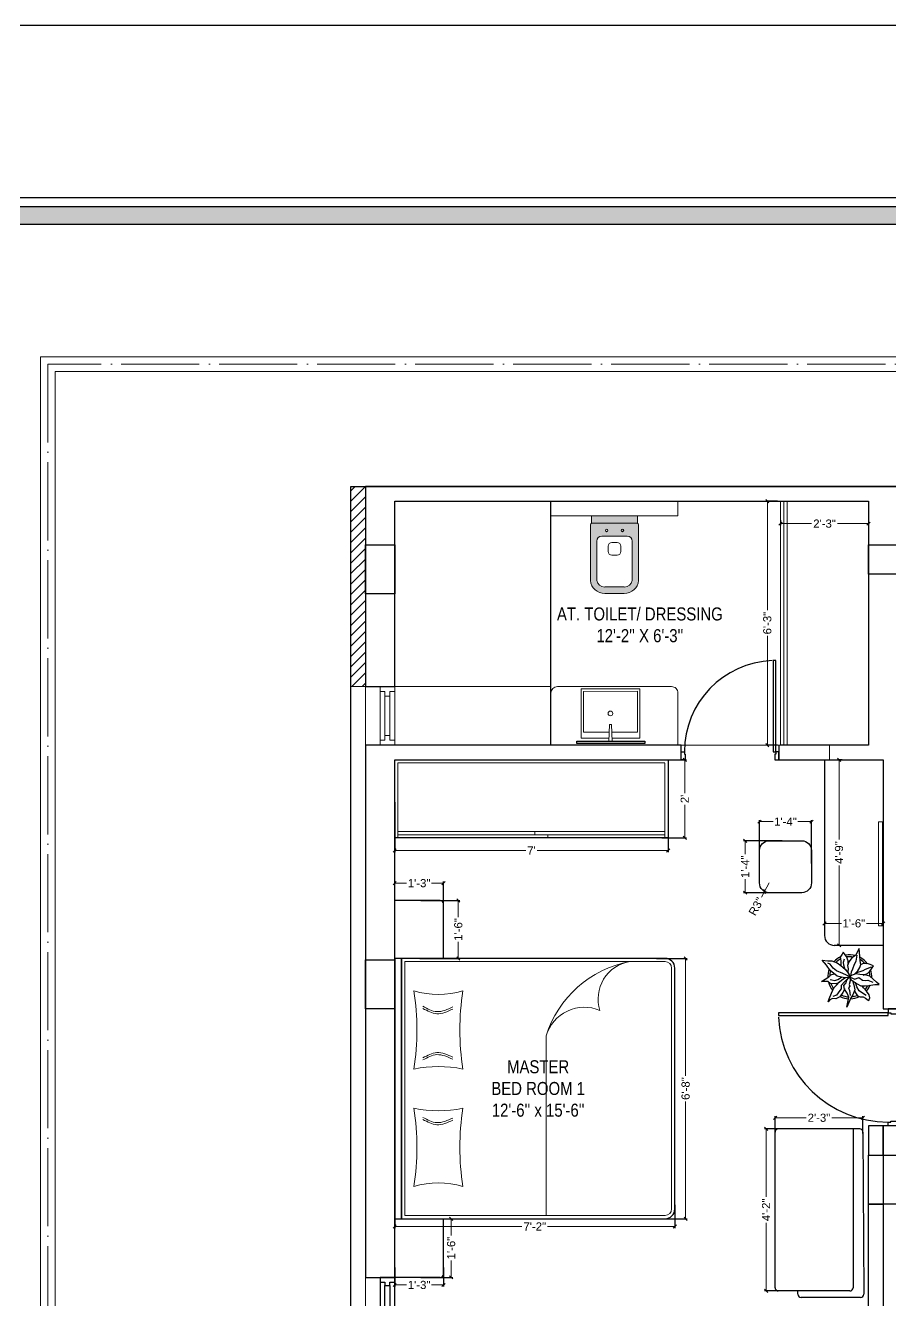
# Model space of a CAD drawing. Header units: millimetres. Extents: x 56222 to 3066687, y -650199 to -121287.
# Drawn here: x 141168.4 to 141434.1, y -176465.7 to -176074 of the extents above; entities that cross this region are included whole.
import ezdxf

# ---------------------------------------------------------------- set-up
doc = ezdxf.new("R2010")
doc.units = ezdxf.units.MM
doc.header["$MEASUREMENT"] = 0
doc.header["$PDMODE"] = 35
doc.linetypes.add('ACAD_ISO04W100', pattern=[30, 24, -3, 0, -3])
doc.layers.get('Defpoints').update_dxf_attribs({"color": 220})
doc.layers.add('AR DOOR', color=40, linetype='Continuous')
doc.layers.add('AR ELE-5', color=134, linetype='Continuous')
for name, color, linetype, lineweight in [('COLUMN', 1, 'Continuous', 30), ('dim05', 1, 'Continuous', 13), ('ELEVATION ( SPIRAL STAIR )', 250, 'Continuous', 9), ('FIRST FLOOR', 7, 'Continuous', 9), ('FIRST FLOOR ( DW_RAIL )', 7, 'Continuous', 9), ('FIRST FLOOR ( TEXT )', 7, 'Continuous', 9), ('FIRST FLOOR_( PLine )_', 251, 'Continuous', 30), ('FURNITURE', 32, 'Continuous', 9), ('GROUND FLOOR', 7, 'Continuous', 9), ('GROUND FLOOR  ( DIM )', 7, 'Continuous', 9), ('NAME PLATE', 7, 'Continuous', 25), ('wall', 7, 'Continuous', 30), ('XX~SLAB ( BEAM )~ ( DIM )', 7, 'Continuous', 9)]:
    doc.layers.add(name, color=color, linetype=linetype, lineweight=lineweight)
doc.layers.add('XX~SLAB ( PLINE )', color=251, linetype='Continuous', plot=False)
doc.styles.add('Arial', font='arial.ttf')
doc.styles.add('KATHA', font='swissc.ttf')
doc.styles.get("Standard").update_dxf_attribs({"font": 'arial.ttf', "height": 6})
doc.dimstyles.new('ISO-25', dxfattribs={"dimtxt": 2.5, "dimasz": 1, "dimexe": 0.5, "dimexo": 1, "dimtad": 0, "dimdec": 1, "dimlunit": 4, "dimtxsty": 'Standard', "dimblk": 'OBLIQUE', "dimcen": 2.5, "dimclrd": 1, "dimclre": 1, "dimclrt": 5, "dimadec": 0, "dimazin": 0, "dimtfac": 1, "dimtdec": 1, "dimtmove": 0, "dimatfit": 3, "dimfxl": 1, "dimlwd": -1, "dimarcsym": 0})

# ---------------------------------------------------------------- blocks, each defined once
blk = doc.blocks.new('LAYOUT FILE')
at = {"layer": 'NAME PLATE', "true_color": 0xd39e00}
h = blk.add_hatch(color=42, dxfattribs=at)
h.paths.add_polyline_path([(3346889.83, -513806.18), (3346889.83, -514260.7), (3347535.56, -514260.7), (3347535.56, -513806.18)])
h.paths.add_polyline_path([(3346894.36, -513810.71), (3347531.03, -513810.71), (3347531.03, -514256.17), (3346894.36, -514256.17)], flags=16)
at = {"layer": 'NAME PLATE', "color": 42, "true_color": 0xd39e00}
for points in [[(3346887.56, -513803.91), (3347537.83, -513803.91), (3347537.83, -514262.96), (3346887.56, -514262.96)], [(3346889.83, -513806.18), (3347535.56, -513806.18), (3347535.56, -514260.7), (3346889.83, -514260.7)], [(3346894.36, -513810.71), (3347531.03, -513810.71), (3347531.03, -514256.17), (3346894.36, -514256.17)]]:
    blk.add_lwpolyline(points, close=True, dxfattribs=at)
blk = doc.blocks.new('*U255')
for points in [[(0, 0), (0, 1120), (-30, 1120), (-30, 0)], [(40, 0), (0, 0), (0, -30), (-10, -30), (-10, -100), (40, -100)], [(-1160, 0), (-1120, 0), (-1120, -30), (-1110, -30), (-1110, -100), (-1160, -100)]]:
    blk.add_lwpolyline(points, close=True)
at = {"layer": 'AR ELE-5', "linetype": 'ByBlock', "ltscale": 15}
blk.add_arc((2, -1), 1122, 92.373, 179.9653, dxfattribs=at)
blk = doc.blocks.new('ARPLS010')
at = {"linetype": 'ByBlock'}
for p, q in [((0.121, 0.605), (-0.013, 0.459)), ((0.179, 0.666), (0.121, 0.605)), ((0.174, 0.573), (0.179, 0.666)), ((-0.295, 0.42), (-0.302, 0.309)), ((-0.302, 0.309), (-0.276, 0.258)), ((-0.278, 0.467), (-0.295, 0.42)), ((-0.248, 0.54), (-0.278, 0.467)), ((-0.182, 0.493), (-0.248, 0.54)), ((-0.222, 0.484), (-0.164, 0.347)), ((-0.125, 0.459), (-0.182, 0.493)), ((-0.164, 0.347), (-0.139, 0.295)), ((-0.139, 0.295), (-0.08, 0.131)), ((-0.072, 0.404), (-0.125, 0.459)), ((-0.038, 0.302), (-0.072, 0.404)), ((-0.044, 0.336), (-0.049, 0.232)), ((-0.013, 0.459), (-0.044, 0.336)), ((0.077, 0.412), (0.091, 0.447)), ((0.082, 0.358), (0.077, 0.412)), ((0.08, 0.288), (0.082, 0.358)), ((0.091, 0.447), (0.125, 0.522)), ((0.2, 0.432), (0.174, 0.573)), ((0.203, 0.352), (0.2, 0.432)), ((0.204, 0.254), (0.203, 0.352)), ((0.252, 0.313), (0.216, 0.287)), ((0.33, 0.38), (0.252, 0.313)), ((0.409, 0.44), (0.33, 0.38)), ((0.425, 0.373), (0.356, 0.269)), ((0.484, 0.459), (0.409, 0.44)), ((0.459, 0.303), (0.485, 0.354)), ((0.459, 0.236), (0.459, 0.303)), ((0.542, 0.434), (0.484, 0.459)), ((0.485, 0.354), (0.533, 0.42)), ((0.533, 0.42), (0.542, 0.434)), ((-0.469, 0.226), (-0.643, 0.216)), ((-0.643, 0.216), (-0.485, 0.134)), ((-0.359, 0.148), (-0.49, 0.172)), ((-0.485, 0.134), (-0.433, 0.051)), ((-0.362, 0.24), (-0.469, 0.226)), ((-0.433, 0.051), (-0.349, -0.011)), ((-0.278, 0.254), (-0.362, 0.24)), ((-0.287, 0.106), (-0.359, 0.148)), ((-0.18, 0.073), (-0.287, 0.106)), ((-0.21, 0.227), (-0.278, 0.254)), ((-0.132, 0.18), (-0.21, 0.227)), ((-0.111, 0.036), (-0.18, 0.073)), ((-0.063, 0.111), (-0.132, 0.18)), ((-0.013, 0.022), (-0.111, 0.036)), ((-0.084, -0.034), (0.007, 0.018)), ((0.003, 0.011), (-0.076, -0.16)), ((-0.049, 0.232), (-0.065, 0.135)), ((-0.065, 0.135), (-0.024, 0.018)), ((-0.024, 0.018), (0.009, 0.005)), ((0.006, -0.002), (0.068, 0.032)), ((0.007, 0.018), (0.02, -0.121)), ((0.009, 0.005), (0.056, 0.114)), ((0.015, 0.209), (0.08, 0.288)), ((0.056, 0.114), (0.015, 0.209)), ((0.017, -0.002), (0.091, 0.009)), ((0.068, 0.032), (0.16, 0.165)), ((0.088, 0.065), (0.187, 0.091)), ((0.091, 0.009), (0.173, -0.011)), ((0.227, 0.157), (0.132, 0.131)), ((0.16, 0.165), (0.204, 0.254)), ((0.173, -0.011), (0.212, 0.004)), ((0.187, 0.091), (0.297, 0.116)), ((0.212, 0.004), (0.252, -0.03)), ((0.318, 0.213), (0.227, 0.157)), ((0.297, 0.116), (0.408, 0.071)), ((0.309, 0.109), (0.368, 0.128)), ((0.309, -0.01), (0.43, 0.006)), ((0.356, 0.269), (0.318, 0.213)), ((0.368, 0.128), (0.432, 0.176)), ((0.408, 0.071), (0.482, 0.024)), ((0.432, 0.176), (0.459, 0.236)), ((0.482, 0.024), (0.689, -0.072)), ((-0.464, -0.073), (-0.558, -0.152)), ((-0.558, -0.152), (-0.517, -0.172)), ((-0.517, -0.172), (-0.447, -0.216)), ((-0.366, -0.036), (-0.464, -0.073)), ((-0.447, -0.216), (-0.363, -0.202)), ((-0.336, -0.142), (-0.413, -0.121)), ((-0.306, -0.033), (-0.366, -0.036)), ((-0.363, -0.202), (-0.263, -0.2)), ((-0.363, -0.408), (-0.318, -0.29)), ((-0.349, -0.011), (-0.256, -0.05)), ((-0.269, -0.135), (-0.336, -0.142)), ((-0.318, -0.29), (-0.259, -0.2)), ((-0.193, -0.113), (-0.269, -0.135)), ((-0.259, -0.2), (-0.168, -0.1)), ((-0.256, -0.05), (-0.185, -0.038)), ((-0.185, -0.038), (-0.114, -0.046)), ((-0.168, -0.1), (-0.084, -0.034)), ((-0.076, -0.16), (-0.138, -0.304)), ((-0.114, -0.046), (-0.093, -0.036)), ((0.02, -0.121), (-0.017, -0.291)), ((0.059, -0.27), (0.005, -0.185)), ((0.01, -0.014), (0.017, -0.002)), ((0.078, -0.064), (0.01, -0.014)), ((0.016, -0.023), (0.116, -0.122)), ((0.07, -0.179), (0.018, -0.1)), ((0.08, -0.342), (0.059, -0.27)), ((0.121, -0.239), (0.07, -0.179)), ((0.138, -0.083), (0.078, -0.064)), ((0.116, -0.122), (0.201, -0.195)), ((0.184, -0.299), (0.121, -0.239)), ((0.197, -0.135), (0.138, -0.083)), ((0.141, -0.261), (0.16, -0.336)), ((0.283, -0.123), (0.197, -0.135)), ((0.201, -0.195), (0.272, -0.198)), ((0.252, -0.03), (0.309, -0.01)), ((0.272, -0.198), (0.311, -0.225)), ((0.277, -0.114), (0.357, -0.156)), ((0.37, -0.064), (0.283, -0.123)), ((0.311, -0.225), (0.415, -0.304)), ((0.357, -0.156), (0.455, -0.226)), ((0.462, -0.021), (0.37, -0.064)), ((0.455, -0.226), (0.503, -0.317)), ((0.689, -0.072), (0.462, -0.021)), ((-0.382, -0.625), (-0.368, -0.496)), ((-0.269, -0.533), (-0.382, -0.625)), ((-0.368, -0.496), (-0.363, -0.408)), ((-0.287, -0.45), (-0.314, -0.498)), ((-0.199, -0.38), (-0.287, -0.45)), ((-0.141, -0.446), (-0.269, -0.533)), ((-0.138, -0.304), (-0.199, -0.38)), ((-0.017, -0.291), (-0.141, -0.446)), ((-0.042, -0.432), (-0.071, -0.352)), ((0.002, -0.48), (-0.042, -0.432)), ((0.104, -0.646), (0.002, -0.48)), ((0.064, -0.446), (0.066, -0.407)), ((0.066, -0.407), (0.08, -0.342)), ((0.106, -0.5), (0.104, -0.646)), ((0.15, -0.445), (0.106, -0.5)), ((0.16, -0.336), (0.15, -0.445)), ((0.252, -0.362), (0.184, -0.299)), ((0.376, -0.416), (0.252, -0.362)), ((0.502, -0.472), (0.376, -0.416)), ((0.415, -0.304), (0.447, -0.388)), ((0.503, -0.317), (0.494, -0.398)), ((0.494, -0.398), (0.528, -0.452)), ((0.567, -0.494), (0.502, -0.472)), ((0.528, -0.452), (0.567, -0.494))]:
    blk.add_line(p, q, dxfattribs=at)
for radius, start, end in [(0.5, 126.2799, 152.7042), (0.458, 130.7647, 148.9789), (0.5, 87.2367, 107.9154), (0.458, 91.6596, 104.0784), (0.5, 49.0791, 67.0324), (0.458, 49.8461, 63.9764), (0.5, 164.9216, 191.0302), (0.458, 169.9629, 188.6517), (0.458, 5.0517, 21.9108), (0.5, 1.3782, 25.7565), (0.5, 205.1623, 226.3204), (0.458, 207.232, 224.0819), (0.458, 334.5625, 357.1532), (0.5, 333.6991, 357.5577), (0.5, 249.553, 272.4234), (0.458, 252.8522, 267.711), (0.5, 283.5324, 308.8712), (0.458, 289.266, 306.1107)]:
    blk.add_arc((0, 0), radius, start, end, dxfattribs=at)
blk = doc.blocks.new('A$C3EC62B37')
at = {"layer": 'FURNITURE', "lineweight": 30, "ltscale": 0.25, "true_color": 0xffffff}
h = blk.add_hatch(color=7, dxfattribs=at)
h.dxf.hatch_style = 1
h.paths.add_polyline_path([(-12.22, 0), (-12.22, 2.35), (-26.26, 2.35), (-26.26, 0)])
h.paths.add_polyline_path([(-26.26, 2.35), (-12.22, 2.35, 0.414214), (-11.83, 2.74), (-11.83, 19.96, 0.388639), (-16.24, 23.87), (-22.38, 23.87, 0.379499), (-26.65, 19.96), (-26.65, 2.74, 0.414214)])
h.paths.add_polyline_path([(-15.35, 6.26), (-23.13, 6.26, -0.414214), (-24.7, 7.83), (-24.7, 19.96, -0.349567), (-22.37, 21.91), (-16.24, 21.91, -0.364948), (-13.78, 19.96), (-13.78, 7.83, -0.414214)], flags=16)
h.paths.add_polyline_path([(-18.46, 8.22), (-20.02, 8.22, -0.414214), (-21.2, 9.39), (-21.2, 10.96, -0.414214), (-20.02, 12.13), (-18.46, 12.13, -0.414214), (-17.28, 10.96), (-17.28, 9.39, -0.414214)], flags=0)
h.paths.add_polyline_path([(-22.06, 4.53, -1), (-21.27, 4.53, -1)], flags=16)
at = {"layer": 'FURNITURE', "color": 0, "linetype": 'ByBlock', "lineweight": -2}
for p, q in [((-22.24, 23.87), (-16.24, 23.87)), ((-26.65, 2.74), (-26.65, 19.96)), ((-24.7, 7.83), (-24.7, 19.96)), ((-22.24, 21.91), (-16.24, 21.91)), ((-13.78, 7.83), (-13.78, 19.96)), ((-11.83, 2.74), (-11.83, 19.96)), ((-20.02, 12.13), (-18.46, 12.13)), ((-21.2, 9.39), (-21.2, 10.96)), ((-20.02, 8.22), (-18.46, 8.22)), ((-17.28, 9.39), (-17.28, 10.96)), ((-23.13, 6.26), (-15.35, 6.26)), ((-26.26, 2.35), (-12.22, 2.35)), ((-26.26, 2.35), (-26.26, 0)), ((-26.26, 0), (-12.22, 0)), ((-26.26, 0), (-12.22, 0)), ((-12.22, 2.35), (-12.22, 0))]:
    blk.add_line(p, q, dxfattribs=at)
for centre in [(-21.66, 4.53), (-16.81, 4.53)]:
    blk.add_circle(centre, 0.391, dxfattribs=at)
for centre, radius, start, end in [((-22.31, 19.5), 4.37, 89.0873, 174.0395), ((-16.17, 19.5), 4.37, 5.9605, 90.9127), ((-22.31, 19.48), 2.44, 88.437, 168.6348), ((-16.17, 19.48), 2.44, 11.3652, 91.563), ((-20.02, 10.96), 1.17, 90, 180), ((-18.46, 10.96), 1.17, 0, 90), ((-20.02, 9.39), 1.17, 180, 270), ((-18.46, 9.39), 1.17, 270, 0), ((-23.13, 7.83), 1.57, 180, 270), ((-15.35, 7.83), 1.57, 270, 0), ((-26.26, 2.74), 0.391, 180, 270), ((-12.22, 2.74), 0.391, 270, 0)]:
    blk.add_arc(centre, radius, start, end, dxfattribs=at)
blk = doc.blocks.new('_Oblique')
at = {"layer": 'wall', "color": 0, "lineweight": -2}
blk.add_line((-0.5, -0.5), (0.5, 0.5), dxfattribs=at)
blk = doc.blocks.new('*D552')
at = {"layer": 'Defpoints', "color": 0, "lineweight": 0, "transparency": 16777216}
for p in [(141367.84, -176435.28), (141281.81, -176438.14), (141367.84, -176442.97)]:
    blk.add_point(p, dxfattribs=at)
at = {"layer": 'dim05', "color": 1, "linetype": 'Continuous', "lineweight": -2, "transparency": 16777216}
for p, q in [((141281.81, -176439.14), (141281.81, -176443.47)), ((141367.84, -176436.28), (141367.84, -176443.47))]:
    blk.add_line(p, q, dxfattribs=at)
at = {"layer": 'dim05', "color": 1, "linetype": 'Continuous', "transparency": 16777216}
for p, q in [((141281.81, -176442.97), (141320.88, -176442.97)), ((141367.84, -176442.97), (141328.76, -176442.97))]:
    blk.add_line(p, q, dxfattribs=at)
at = {"layer": 'dim05', "color": 1, "transparency": 16777216, "rotation": 180}
blk.add_blockref('_Oblique', (141281.81, -176442.97), dxfattribs=at)
at = {"layer": 'dim05', "color": 1, "transparency": 16777216}
blk.add_blockref('_Oblique', (141367.84, -176442.97), dxfattribs=at)
at = {"layer": 'dim05', "color": 5, "lineweight": 25, "transparency": 16777216, "insert": (141324.82, -176442.97), "char_height": 2.5, "attachment_point": 5, "style": 'Arial'}
blk.add_mtext('7\'-2"', dxfattribs=at)
blk = doc.blocks.new('*D553')
at = {"layer": 'Defpoints', "color": 0, "lineweight": 0, "transparency": 16777216}
for p in [(141361.18, -176360.61), (141371.15, -176360.61), (141361.18, -176440.61)]:
    blk.add_point(p, dxfattribs=at)
at = {"layer": 'dim05', "color": 1, "linetype": 'Continuous', "lineweight": -2, "transparency": 16777216}
for p, q in [((141362.18, -176360.61), (141371.65, -176360.61)), ((141362.18, -176440.61), (141371.65, -176440.61))]:
    blk.add_line(p, q, dxfattribs=at)
at = {"layer": 'dim05', "color": 1, "linetype": 'Continuous', "transparency": 16777216}
for p, q in [((141371.15, -176360.61), (141371.15, -176396.65)), ((141371.15, -176440.61), (141371.15, -176404.56))]:
    blk.add_line(p, q, dxfattribs=at)
at = {"layer": 'dim05', "color": 1, "transparency": 16777216}
for p, rotation in [((141371.15, -176360.61), 90), ((141371.15, -176440.61), 270)]:
    blk.add_blockref('_Oblique', p, dxfattribs=dict(at, rotation=rotation))
at = {"layer": 'dim05', "color": 5, "lineweight": 25, "transparency": 16777216, "insert": (141371.15, -176400.61), "char_height": 2.5, "attachment_point": 5, "rotation": 90, "style": 'Arial'}
blk.add_mtext('6\'-8"', dxfattribs=at)
blk = doc.blocks.new('*D554')
at = {"layer": 'Defpoints', "color": 0, "lineweight": 0, "transparency": 16777216}
for p in [(141288.81, -176440.61), (141299.16, -176440.61), (141288.81, -176458.61)]:
    blk.add_point(p, dxfattribs=at)
at = {"layer": 'dim05', "color": 1, "linetype": 'Continuous', "lineweight": -2, "transparency": 16777216}
for p, q in [((141289.81, -176440.61), (141299.66, -176440.61)), ((141289.81, -176458.61), (141299.66, -176458.61))]:
    blk.add_line(p, q, dxfattribs=at)
at = {"layer": 'dim05', "color": 1, "linetype": 'Continuous', "transparency": 16777216}
for p, q in [((141299.16, -176440.61), (141299.16, -176445.78)), ((141299.16, -176458.61), (141299.16, -176453.44))]:
    blk.add_line(p, q, dxfattribs=at)
at = {"layer": 'dim05', "color": 1, "transparency": 16777216}
for p, rotation in [((141299.16, -176440.61), 90), ((141299.16, -176458.61), 270)]:
    blk.add_blockref('_Oblique', p, dxfattribs=dict(at, rotation=rotation))
at = {"layer": 'dim05', "color": 5, "lineweight": 25, "transparency": 16777216, "insert": (141299.16, -176449.61), "char_height": 2.5, "attachment_point": 5, "rotation": 90, "style": 'Arial'}
blk.add_mtext('1\'-6"', dxfattribs=at)
blk = doc.blocks.new('*D555')
at = {"layer": 'Defpoints', "color": 0, "lineweight": 0, "transparency": 16777216}
for p in [(141281.81, -176454.54), (141296.81, -176454.54), (141296.81, -176460.95)]:
    blk.add_point(p, dxfattribs=at)
at = {"layer": 'dim05', "color": 1, "linetype": 'Continuous', "lineweight": -2, "transparency": 16777216}
for p, q in [((141281.81, -176455.54), (141281.81, -176461.45)), ((141296.81, -176455.54), (141296.81, -176461.45))]:
    blk.add_line(p, q, dxfattribs=at)
at = {"layer": 'dim05', "color": 1, "linetype": 'Continuous', "transparency": 16777216}
for p, q in [((141281.81, -176460.95), (141285.48, -176460.95)), ((141296.81, -176460.95), (141293.14, -176460.95))]:
    blk.add_line(p, q, dxfattribs=at)
at = {"layer": 'dim05', "color": 1, "transparency": 16777216, "rotation": 180}
blk.add_blockref('_Oblique', (141281.81, -176460.95), dxfattribs=at)
at = {"layer": 'dim05', "color": 1, "transparency": 16777216}
blk.add_blockref('_Oblique', (141296.81, -176460.95), dxfattribs=at)
at = {"layer": 'dim05', "color": 5, "lineweight": 25, "transparency": 16777216, "insert": (141289.31, -176460.95), "char_height": 2.5, "attachment_point": 5, "style": 'Arial'}
blk.add_mtext('1\'-3"', dxfattribs=at)
blk = doc.blocks.new('*D556')
at = {"layer": 'Defpoints', "color": 0, "lineweight": 0, "transparency": 16777216}
for p in [(141288.81, -176342.86), (141301.35, -176342.86), (141288.51, -176360.61)]:
    blk.add_point(p, dxfattribs=at)
at = {"layer": 'dim05', "color": 1, "linetype": 'Continuous', "lineweight": -2, "transparency": 16777216}
for p, q in [((141289.81, -176342.86), (141301.85, -176342.86)), ((141289.51, -176360.61), (141301.85, -176360.61))]:
    blk.add_line(p, q, dxfattribs=at)
at = {"layer": 'dim05', "color": 1, "linetype": 'Continuous', "transparency": 16777216}
for p, q in [((141301.35, -176342.86), (141301.35, -176347.9)), ((141301.35, -176360.61), (141301.35, -176355.56))]:
    blk.add_line(p, q, dxfattribs=at)
at = {"layer": 'dim05', "color": 1, "transparency": 16777216}
for p, rotation in [((141301.35, -176342.86), 90), ((141301.35, -176360.61), 270)]:
    blk.add_blockref('_Oblique', p, dxfattribs=dict(at, rotation=rotation))
at = {"layer": 'dim05', "color": 5, "lineweight": 25, "transparency": 16777216, "insert": (141301.35, -176351.73), "char_height": 2.5, "attachment_point": 5, "rotation": 90, "style": 'Arial'}
blk.add_mtext('1\'-6"', dxfattribs=at)
blk = doc.blocks.new('*D557')
at = {"layer": 'Defpoints', "color": 0, "lineweight": 0, "transparency": 16777216}
for p in [(141296.81, -176337.52), (141281.81, -176345.33), (141296.81, -176345.33)]:
    blk.add_point(p, dxfattribs=at)
at = {"layer": 'dim05', "color": 1, "linetype": 'Continuous', "lineweight": -2, "transparency": 16777216}
for p, q in [((141281.81, -176344.33), (141281.81, -176337.02)), ((141296.81, -176344.33), (141296.81, -176337.02))]:
    blk.add_line(p, q, dxfattribs=at)
at = {"layer": 'dim05', "color": 1, "linetype": 'Continuous', "transparency": 16777216}
for p, q in [((141281.81, -176337.52), (141285.48, -176337.52)), ((141296.81, -176337.52), (141293.14, -176337.52))]:
    blk.add_line(p, q, dxfattribs=at)
at = {"layer": 'dim05', "color": 1, "transparency": 16777216, "rotation": 180}
blk.add_blockref('_Oblique', (141281.81, -176337.52), dxfattribs=at)
at = {"layer": 'dim05', "color": 1, "transparency": 16777216}
blk.add_blockref('_Oblique', (141296.81, -176337.52), dxfattribs=at)
at = {"layer": 'dim05', "color": 5, "lineweight": 25, "transparency": 16777216, "insert": (141289.31, -176337.52), "char_height": 2.5, "attachment_point": 5, "style": 'Arial'}
blk.add_mtext('1\'-3"', dxfattribs=at)
blk = doc.blocks.new('*D558')
at = {"layer": 'Defpoints', "color": 0, "lineweight": 0, "transparency": 16777216}
for p in [(141409.11, -176412.96), (141395.85, -176462.78), (141409.11, -176462.78)]:
    blk.add_point(p, dxfattribs=at)
at = {"layer": 'dim05', "color": 1, "linetype": 'Continuous', "lineweight": -2, "transparency": 16777216}
for p, q in [((141408.11, -176412.96), (141395.35, -176412.96)), ((141408.11, -176462.78), (141395.35, -176462.78))]:
    blk.add_line(p, q, dxfattribs=at)
at = {"layer": 'dim05', "color": 1, "linetype": 'Continuous', "transparency": 16777216}
for p, q in [((141395.85, -176412.96), (141395.85, -176433.87)), ((141395.85, -176462.78), (141395.85, -176441.87))]:
    blk.add_line(p, q, dxfattribs=at)
at = {"layer": 'dim05', "color": 1, "transparency": 16777216}
for p, rotation in [((141395.85, -176412.96), 90), ((141395.85, -176462.78), 270)]:
    blk.add_blockref('_Oblique', p, dxfattribs=dict(at, rotation=rotation))
at = {"layer": 'dim05', "color": 5, "lineweight": 25, "transparency": 16777216, "insert": (141395.85, -176437.87), "char_height": 2.5, "attachment_point": 5, "rotation": 90, "style": 'Arial'}
blk.add_mtext('4\'-2"', dxfattribs=at)
blk = doc.blocks.new('*D559')
at = {"layer": 'Defpoints', "color": 0, "lineweight": 0, "transparency": 16777216}
for p in [(141425.6, -176409.59), (141398.61, -176415.51), (141425.6, -176415.37)]:
    blk.add_point(p, dxfattribs=at)
at = {"layer": 'dim05', "color": 1, "linetype": 'Continuous', "lineweight": -2, "transparency": 16777216}
for p, q in [((141398.61, -176414.51), (141398.61, -176409.09)), ((141425.6, -176414.37), (141425.6, -176409.09))]:
    blk.add_line(p, q, dxfattribs=at)
at = {"layer": 'dim05', "color": 1, "linetype": 'Continuous', "transparency": 16777216}
for p, q in [((141398.61, -176409.59), (141408.14, -176409.59)), ((141425.6, -176409.59), (141416.07, -176409.59))]:
    blk.add_line(p, q, dxfattribs=at)
at = {"layer": 'dim05', "color": 1, "transparency": 16777216, "rotation": 180}
blk.add_blockref('_Oblique', (141398.61, -176409.59), dxfattribs=at)
at = {"layer": 'dim05', "color": 1, "transparency": 16777216}
blk.add_blockref('_Oblique', (141425.6, -176409.59), dxfattribs=at)
at = {"layer": 'dim05', "color": 5, "lineweight": 25, "transparency": 16777216, "insert": (141412.1, -176409.59), "char_height": 2.5, "attachment_point": 5, "style": 'Arial'}
blk.add_mtext('2\'-3"', dxfattribs=at)
blk = doc.blocks.new('*D562')
at = {"layer": 'Defpoints', "color": 0, "lineweight": 0, "transparency": 16777216}
for p in [(141281.81, -176311.61), (141365.81, -176311.61), (141365.81, -176327.49)]:
    blk.add_point(p, dxfattribs=at)
at = {"layer": 'dim05', "color": 1, "linetype": 'Continuous', "lineweight": -2, "transparency": 16777216}
for p, q in [((141281.81, -176312.61), (141281.81, -176327.99)), ((141365.81, -176312.61), (141365.81, -176327.99))]:
    blk.add_line(p, q, dxfattribs=at)
at = {"layer": 'dim05', "color": 1, "linetype": 'Continuous', "transparency": 16777216}
for p, q in [((141281.81, -176327.49), (141322.04, -176327.49)), ((141365.81, -176327.49), (141325.57, -176327.49))]:
    blk.add_line(p, q, dxfattribs=at)
at = {"layer": 'dim05', "color": 1, "transparency": 16777216, "rotation": 180}
blk.add_blockref('_Oblique', (141281.81, -176327.49), dxfattribs=at)
at = {"layer": 'dim05', "color": 1, "transparency": 16777216}
blk.add_blockref('_Oblique', (141365.81, -176327.49), dxfattribs=at)
at = {"layer": 'dim05', "color": 5, "lineweight": 25, "transparency": 16777216, "insert": (141323.81, -176327.49), "char_height": 2.5, "attachment_point": 5, "style": 'Arial'}
blk.add_mtext("7'", dxfattribs=at)
blk = doc.blocks.new('*D563')
at = {"layer": 'Defpoints', "color": 0, "lineweight": 0, "transparency": 16777216}
for p in [(141362.89, -176299.61), (141370.87, -176299.61), (141362.89, -176323.61)]:
    blk.add_point(p, dxfattribs=at)
at = {"layer": 'dim05', "color": 1, "linetype": 'Continuous', "lineweight": -2, "transparency": 16777216}
for p, q in [((141363.89, -176299.61), (141371.37, -176299.61)), ((141363.89, -176323.61), (141371.37, -176323.61))]:
    blk.add_line(p, q, dxfattribs=at)
at = {"layer": 'dim05', "color": 1, "linetype": 'Continuous', "transparency": 16777216}
for p, q in [((141370.87, -176299.61), (141370.87, -176309.81)), ((141370.87, -176323.61), (141370.87, -176313.4))]:
    blk.add_line(p, q, dxfattribs=at)
at = {"layer": 'dim05', "color": 1, "transparency": 16777216}
for p, rotation in [((141370.87, -176299.61), 90), ((141370.87, -176323.61), 270)]:
    blk.add_blockref('_Oblique', p, dxfattribs=dict(at, rotation=rotation))
at = {"layer": 'dim05', "color": 5, "lineweight": 25, "transparency": 16777216, "insert": (141370.87, -176311.61), "char_height": 2.5, "attachment_point": 5, "rotation": 90, "style": 'Arial'}
blk.add_mtext("2'", dxfattribs=at)
blk = doc.blocks.new('*D564')
at = {"layer": 'Defpoints', "color": 0, "lineweight": 0, "transparency": 16777216}
for p in [(141420.2, -176299.61), (141418.26, -176356.61), (141420.2, -176356.61)]:
    blk.add_point(p, dxfattribs=at)
at = {"layer": 'dim05', "color": 1, "linetype": 'Continuous', "lineweight": -2, "transparency": 16777216}
for p, q in [((141419.2, -176299.61), (141417.76, -176299.61)), ((141419.2, -176356.61), (141417.76, -176356.61))]:
    blk.add_line(p, q, dxfattribs=at)
at = {"layer": 'dim05', "color": 1, "linetype": 'Continuous', "transparency": 16777216}
for p, q in [((141418.26, -176299.61), (141418.26, -176324.11)), ((141418.26, -176356.61), (141418.26, -176332.1))]:
    blk.add_line(p, q, dxfattribs=at)
at = {"layer": 'dim05', "color": 1, "transparency": 16777216}
for p, rotation in [((141418.26, -176299.61), 90), ((141418.26, -176356.61), 270)]:
    blk.add_blockref('_Oblique', p, dxfattribs=dict(at, rotation=rotation))
at = {"layer": 'dim05', "color": 5, "lineweight": 25, "transparency": 16777216, "insert": (141418.26, -176328.11), "char_height": 2.5, "attachment_point": 5, "rotation": 90, "style": 'Arial'}
blk.add_mtext('4\'-9"', dxfattribs=at)
blk = doc.blocks.new('*D565')
at = {"layer": 'Defpoints', "color": 0, "lineweight": 0, "transparency": 16777216}
for p in [(141413.81, -176349.08), (141431.81, -176349.08), (141431.81, -176349.86)]:
    blk.add_point(p, dxfattribs=at)
at = {"layer": 'dim05', "color": 1, "linetype": 'Continuous', "transparency": 16777216}
for p, q in [((141413.81, -176349.86), (141418.98, -176349.86)), ((141431.81, -176349.86), (141426.64, -176349.86))]:
    blk.add_line(p, q, dxfattribs=at)
at = {"layer": 'dim05', "color": 1, "linetype": 'Continuous', "lineweight": -2, "transparency": 16777216}
for p, q in [((141413.81, -176350.08), (141413.81, -176350.36)), ((141431.81, -176350.08), (141431.81, -176350.36))]:
    blk.add_line(p, q, dxfattribs=at)
at = {"layer": 'dim05', "color": 1, "transparency": 16777216, "rotation": 180}
blk.add_blockref('_Oblique', (141413.81, -176349.86), dxfattribs=at)
at = {"layer": 'dim05', "color": 1, "transparency": 16777216}
blk.add_blockref('_Oblique', (141431.81, -176349.86), dxfattribs=at)
at = {"layer": 'dim05', "color": 5, "lineweight": 25, "transparency": 16777216, "insert": (141422.81, -176349.86), "char_height": 2.5, "attachment_point": 5, "style": 'Arial'}
blk.add_mtext('1\'-6"', dxfattribs=at)
blk = doc.blocks.new('*D566')
at = {"layer": 'Defpoints', "color": 0, "lineweight": 0, "transparency": 16777216}
for p in [(141401.81, -176324.48), (141389.44, -176340.43), (141401.81, -176340.43)]:
    blk.add_point(p, dxfattribs=at)
at = {"layer": 'dim05', "color": 1, "linetype": 'Continuous', "lineweight": -2, "transparency": 16777216}
for p, q in [((141400.81, -176324.48), (141388.94, -176324.48)), ((141400.81, -176340.43), (141388.94, -176340.43))]:
    blk.add_line(p, q, dxfattribs=at)
at = {"layer": 'dim05', "color": 1, "linetype": 'Continuous', "transparency": 16777216}
for p, q in [((141389.44, -176324.48), (141389.44, -176328.62)), ((141389.44, -176340.43), (141389.44, -176336.28))]:
    blk.add_line(p, q, dxfattribs=at)
at = {"layer": 'dim05', "color": 1, "transparency": 16777216}
for p, rotation in [((141389.44, -176324.48), 90), ((141389.44, -176340.43), 270)]:
    blk.add_blockref('_Oblique', p, dxfattribs=dict(at, rotation=rotation))
at = {"layer": 'dim05', "color": 5, "lineweight": 25, "transparency": 16777216, "insert": (141389.44, -176332.45), "char_height": 2.5, "attachment_point": 5, "rotation": 90, "style": 'Arial'}
blk.add_mtext('1\'-4"', dxfattribs=at)
blk = doc.blocks.new('*D567')
at = {"layer": 'Defpoints', "color": 0, "lineweight": 0, "transparency": 16777216}
for p in [(141409.8, -176318.6), (141393.83, -176332.45), (141409.8, -176332.45)]:
    blk.add_point(p, dxfattribs=at)
at = {"layer": 'dim05', "color": 1, "linetype": 'Continuous', "lineweight": -2, "transparency": 16777216}
for p, q in [((141393.83, -176331.45), (141393.83, -176318.1)), ((141409.8, -176331.45), (141409.8, -176318.1))]:
    blk.add_line(p, q, dxfattribs=at)
at = {"layer": 'dim05', "color": 1, "linetype": 'Continuous', "transparency": 16777216}
for p, q in [((141393.83, -176318.6), (141397.98, -176318.6)), ((141409.8, -176318.6), (141405.64, -176318.6))]:
    blk.add_line(p, q, dxfattribs=at)
at = {"layer": 'dim05', "color": 1, "transparency": 16777216, "rotation": 180}
blk.add_blockref('_Oblique', (141393.83, -176318.6), dxfattribs=at)
at = {"layer": 'dim05', "color": 1, "transparency": 16777216}
blk.add_blockref('_Oblique', (141409.8, -176318.6), dxfattribs=at)
at = {"layer": 'dim05', "color": 5, "lineweight": 25, "transparency": 16777216, "insert": (141401.81, -176318.6), "char_height": 2.5, "attachment_point": 5, "style": 'Arial'}
blk.add_mtext('1\'-4"', dxfattribs=at)
blk = doc.blocks.new('*D568')
at = {"layer": 'Defpoints', "color": 0, "lineweight": 0, "transparency": 16777216}
for p in [(141396.83, -176337.43), (141395.38, -176340.06)]:
    blk.add_point(p, dxfattribs=at)
at = {"layer": 'dim05', "color": 1, "linetype": 'Continuous', "transparency": 16777216}
for p in [(141396.83, -176337.43), (141394.41, -176341.81)]:
    blk.add_line(p, (141395.38, -176340.06), dxfattribs=at)
at = {"layer": 'dim05', "color": 1, "transparency": 16777216, "rotation": 61.03399977384075}
blk.add_blockref('_Oblique', (141395.38, -176340.06), dxfattribs=at)
at = {"layer": 'dim05', "color": 5, "lineweight": 25, "transparency": 16777216, "insert": (141392.83, -176344.66), "char_height": 2.5, "attachment_point": 5, "rotation": 61.034, "style": 'Arial'}
blk.add_mtext('R3"', dxfattribs=at)
blk = doc.blocks.new('*D569')
at = {"layer": 'Defpoints', "color": 0, "lineweight": 0, "transparency": 16777216}
for p in [(141400.31, -176224.97), (141427.31, -176224.97), (141427.31, -176227.05)]:
    blk.add_point(p, dxfattribs=at)
at = {"layer": 'dim05', "color": 1, "linetype": 'Continuous', "lineweight": -2, "transparency": 16777216}
for p, q in [((141400.31, -176225.97), (141400.31, -176227.55)), ((141427.31, -176225.97), (141427.31, -176227.55))]:
    blk.add_line(p, q, dxfattribs=at)
at = {"layer": 'dim05', "color": 1, "linetype": 'Continuous', "transparency": 16777216}
for p, q in [((141400.31, -176227.05), (141409.84, -176227.05)), ((141427.31, -176227.05), (141417.78, -176227.05))]:
    blk.add_line(p, q, dxfattribs=at)
at = {"layer": 'dim05', "color": 1, "transparency": 16777216, "rotation": 180}
blk.add_blockref('_Oblique', (141400.31, -176227.05), dxfattribs=at)
at = {"layer": 'dim05', "color": 1, "transparency": 16777216}
blk.add_blockref('_Oblique', (141427.31, -176227.05), dxfattribs=at)
at = {"layer": 'dim05', "color": 5, "lineweight": 25, "transparency": 16777216, "insert": (141413.81, -176227.05), "char_height": 2.5, "attachment_point": 5, "style": 'Arial'}
blk.add_mtext('2\'-3"', dxfattribs=at)
blk = doc.blocks.new('*D570')
at = {"layer": 'Defpoints', "color": 0, "lineweight": 0, "transparency": 16777216}
for p in [(141400.31, -176220.11), (141396.24, -176295.11), (141400.31, -176295.11)]:
    blk.add_point(p, dxfattribs=at)
at = {"layer": 'dim05', "color": 1, "linetype": 'Continuous', "lineweight": -2, "transparency": 16777216}
for p, q in [((141399.31, -176220.11), (141395.74, -176220.11)), ((141399.31, -176295.11), (141395.74, -176295.11))]:
    blk.add_line(p, q, dxfattribs=at)
at = {"layer": 'dim05', "color": 1, "linetype": 'Continuous', "transparency": 16777216}
for p, q in [((141396.24, -176220.11), (141396.24, -176253.65)), ((141396.24, -176295.11), (141396.24, -176261.56))]:
    blk.add_line(p, q, dxfattribs=at)
at = {"layer": 'dim05', "color": 1, "transparency": 16777216}
for p, rotation in [((141396.24, -176220.11), 90), ((141396.24, -176295.11), 270)]:
    blk.add_blockref('_Oblique', p, dxfattribs=dict(at, rotation=rotation))
at = {"layer": 'dim05', "color": 5, "lineweight": 25, "transparency": 16777216, "insert": (141396.24, -176257.61), "char_height": 2.5, "attachment_point": 5, "rotation": 90, "style": 'Arial'}
blk.add_mtext('6\'-3"', dxfattribs=at)

msp = doc.modelspace()

# ---------------------------------------------------------------- hatches: boundary and pattern name
at = {"layer": 'GROUND FLOOR  ( DIM )'}
h = msp.add_hatch(dxfattribs=at)
h.set_pattern_fill('ANSI31', color=256, scale=18, style=0)
h.set_pattern_definition([(45, (3004.9445, -8981.5563), (-1.590990258, 1.590990258), [])])
h.paths.add_polyline_path([(141268.3062, -176215.6056), (141272.8062, -176215.6056), (141272.8062, -176277.1056), (141268.3062, -176277.1056)])

# ---------------------------------------------------------------- linework, layer by layer
at = {"layer": 'COLUMN'}
for points in [[(141272.8062, -176233.6056), (141281.8062, -176233.6056), (141281.8062, -176248.6056), (141272.8062, -176248.6056)], [(141427.3062, -176233.6056), (141436.3062, -176233.6056), (141436.3062, -176242.6056), (141427.3062, -176242.6056)], [(141272.8062, -176361.1056), (141281.8062, -176361.1056), (141281.8062, -176376.1056), (141272.8062, -176376.1056)], [(141427.3062, -176421.1056), (141436.3062, -176421.1056), (141436.3062, -176436.1056), (141427.3062, -176436.1056)]]:
    msp.add_lwpolyline(points, close=True, dxfattribs=at)
at = {"layer": 'ELEVATION ( SPIRAL STAIR )', "color": 5}
msp.add_lwpolyline([(141430.4057, -176318.6464), (141431.5562, -176318.6464), (141431.5562, -176350.6056), (141430.4057, -176350.6056)], close=True, dxfattribs=at)
at = {"layer": 'FIRST FLOOR'}
for p, q in [((141272.8062, -176215.6056), (141272.8062, -176526.1056)), ((141272.8062, -176215.6056), (141673.3062, -176215.6056)), ((141281.8062, -176295.1056), (141281.8062, -176220.1056)), ((141281.8062, -176220.1056), (141427.3062, -176220.1056)), ((141427.3062, -176295.1056), (141427.3062, -176220.1056)), ((141272.8062, -176277.1056), (141281.8062, -176277.1056)), ((141272.8062, -176295.1056), (141427.3062, -176295.1056)), ((141369.8062, -176299.6056), (141369.8062, -176295.1056)), ((141415.3062, -176299.6056), (141415.3062, -176295.1056)), ((141281.8062, -176485.6056), (141281.8062, -176299.6056)), ((141281.8062, -176299.6056), (141369.8062, -176299.6056)), ((141399.8062, -176299.6056), (141431.8062, -176299.6056)), ((141431.8062, -176299.6056), (141431.8062, -176376.1056)), ((141431.8062, -176376.1056), (141532.3062, -176376.1056)), ((141431.8062, -176485.6056), (141431.8062, -176436.1056)), ((141436.3062, -176436.1056), (141431.8062, -176436.1056)), ((141272.8062, -176458.6056), (141281.8062, -176458.6056))]:
    msp.add_line(p, q, dxfattribs=at)
at = {"layer": 'FIRST FLOOR', "ltscale": 0.7}
msp.add_lwpolyline([(141431.8062, -176526.1056), (141431.8062, -176562.1056), (141268.3062, -176562.1056), (141268.3062, -176215.6056), (141272.8062, -176215.6056)], dxfattribs=at)
at = {"layer": 'FIRST FLOOR ( DW_RAIL )'}
msp.add_lwpolyline([(141277.3062, -176277.1056), (141277.3062, -176278.6056), (141278.8062, -176278.6056), (141278.8062, -176280.1056), (141280.3062, -176280.1056), (141280.3062, -176292.1056), (141278.8062, -176292.1056), (141278.8062, -176293.6056), (141277.3062, -176293.6056), (141277.3062, -176295.1056), (141281.8062, -176295.1056), (141281.8062, -176293.6056), (141280.3062, -176293.6056), (141280.3062, -176292.1056), (141278.8062, -176292.1056), (141278.8062, -176280.1056), (141280.3062, -176280.1056), (141280.3062, -176278.6056), (141281.8062, -176278.6056), (141281.8062, -176277.1056), (141277.3062, -176277.1056), (141277.3062, -176295.1056), (141281.8062, -176295.1056), (141281.8062, -176277.1056)], close=True, dxfattribs=at)
at = {"layer": 'FIRST FLOOR_( PLine )_'}
for p, q in [((141436.3062, -176215.6056), (141272.8062, -176215.6056)), ((141272.8062, -176215.6056), (141272.8062, -176277.1056)), ((141281.8062, -176220.1056), (141427.3062, -176220.1056)), ((141281.8062, -176277.1056), (141281.8062, -176220.1056)), ((141427.3062, -176220.1056), (141427.3062, -176295.1056)), ((141272.8062, -176277.1056), (141281.8062, -176277.1056)), ((141399.8062, -176295.1056), (141399.8062, -176299.6056)), ((141427.3062, -176295.1056), (141400.3062, -176295.1056)), ((141399.8062, -176299.6056), (141431.8062, -176299.6056)), ((141431.8062, -176299.6056), (141431.8062, -176376.1056)), ((141431.8062, -176376.1056), (141532.3062, -176376.1056))]:
    msp.add_line(p, q, dxfattribs=at)
for points in [[(141281.8062, -176299.6056), (141369.8062, -176299.6056), (141369.8062, -176295.1056), (141272.8062, -176295.1056), (141272.8062, -176299.6056)], [(141272.8062, -176299.6056), (141272.8062, -176458.6056), (141281.8062, -176458.6056), (141281.8062, -176299.6056)]]:
    msp.add_lwpolyline(points, dxfattribs=at)
msp.add_lwpolyline([(141436.3062, -176412.1056), (141431.8062, -176412.1056), (141431.8062, -176485.6056), (141410.8062, -176485.6056), (141410.8062, -176490.1056), (141431.8062, -176490.1056), (141431.8062, -176550.1056), (141436.3062, -176550.1056)], close=True, dxfattribs=at)
at = {"layer": 'FURNITURE', "color": 5, "lineweight": 30, "ltscale": 10000}
msp.add_line((141329.8062, -176295.1056), (141329.8062, -176220.1056), dxfattribs=at)
at = {"layer": 'FURNITURE'}
for p, q in [((141400.3062, -176295.1056), (141400.3062, -176220.1056)), ((141401.3062, -176295.1056), (141401.3062, -176220.1056)), ((141402.3062, -176295.1056), (141402.3062, -176220.1056)), ((141282.8062, -176300.5099), (141364.8062, -176300.5099)), ((141282.8062, -176323.5099), (141282.8062, -176300.5099)), ((141364.8062, -176300.6056), (141364.8062, -176323.6056)), ((141364.8062, -176321.6056), (141282.8062, -176321.6056)), ((141324.8062, -176321.6056), (141324.8062, -176322.6056)), ((141364.8062, -176322.6056), (141282.8062, -176322.6056)), ((141328.8062, -176322.6056), (141328.8062, -176323.6056)), ((141328.3318, -176439.6056), (141328.3318, -176384.4126))]:
    msp.add_line(p, q, dxfattribs=at)
at = {"layer": 'FURNITURE', "lineweight": 30}
for p, q in [((141413.8062, -176299.6056), (141413.8062, -176353.6056)), ((141295.8062, -176342.8564), (141281.8062, -176342.8564)), ((141296.8062, -176360.6056), (141296.8062, -176343.8564)), ((141431.8062, -176356.6056), (141416.8062, -176356.6056)), ((141398.6078, -176461.7812), (141398.6078, -176413.9568)), ((141418.6078, -176412.9568), (141399.6078, -176412.9568)), ((141424.5935, -176412.9568), (141401.4705, -176412.9568)), ((141422.6078, -176412.9568), (141422.6078, -176461.7812)), ((141425.5935, -176413.9568), (141425.8578, -176463.7812)), ((141296.8062, -176457.6056), (141296.8062, -176440.6056)), ((141295.8062, -176458.6056), (141281.8062, -176458.6056)), ((141421.6078, -176462.7812), (141399.6078, -176462.7812)), ((141405.6078, -176463.7812), (141405.6078, -176462.7812)), ((141424.8578, -176464.7812), (141406.6078, -176464.7812))]:
    msp.add_line(p, q, dxfattribs=at)
at = {"layer": 'FURNITURE'}
for points in [[(141368.8062, -176224.6056), (141368.8062, -176220.1056), (141329.8062, -176220.1056), (141329.8062, -176224.6056)], [(141329.8062, -176277.1056), (141329.8062, -176295.1056), (141281.8062, -176295.1056), (141281.8062, -176277.1056)], [(141347.7705, -176288.7226), (141348.3421, -176288.7223), (141348.6, -176294.019), (141347.5197, -176294.0198)]]:
    msp.add_lwpolyline(points, close=True, dxfattribs=at)
for points in [[(141368.8062, -176295.1056), (141329.8062, -176295.1056), (141329.8062, -176279.0998, -0.41421322), (141331.8062, -176277.0998), (141366.8062, -176277.0998, -0.4142139), (141368.8062, -176279.0998)], [(141366.8359, -176437.6056), (141366.8359, -176363.6056, 0.41421356), (141364.8359, -176361.6056), (141284.9051, -176361.6056), (141284.9051, -176439.6056), (141364.8359, -176439.6056, 0.41421356)], [(141344.8531, -176376.6165, 0.45107466), (141328.3318, -176384.4126, -0.2776575), (141353.9745, -176361.6056, 0.4593765), (141344.8531, -176376.6165)]]:
    msp.add_lwpolyline(points, format="xyb", close=True, dxfattribs=at)
for points in [[(141348.5474, -176292.9388), (141357.0585, -176292.9244), (141357.0497, -176277.8304), (141339.0497, -176277.8511), (141339.0585, -176292.945), (141347.5709, -176292.9395)], [(141348.4598, -176291.1385), (141356.3371, -176291.1244), (141356.33, -176278.5511), (141339.7703, -176278.5707), (141339.7774, -176291.1441), (141347.6561, -176291.139)]]:
    msp.add_lwpolyline(points, dxfattribs=at)
at = {"layer": 'FURNITURE', "color": 5, "lineweight": 30, "ltscale": 10000}
msp.add_lwpolyline([(141337.766, -176293.8993), (141358.6335, -176293.8993), (141358.6335, -176294.6378), (141337.766, -176294.6378)], close=True, dxfattribs=at)
at = {"layer": 'FURNITURE', "lineweight": 30}
for points in [[(141281.8062, -176299.6056), (141365.8062, -176299.6056), (141365.8062, -176323.6056), (141281.8062, -176323.6056)], [(141283.9051, -176440.6056), (141283.9051, -176360.6056), (141281.8062, -176360.6056), (141281.8062, -176440.6056)], [(141431.8062, -176412.1056), (141427.3062, -176412.1056), (141427.3062, -176421.1056), (141431.8062, -176421.1056)], [(141427.3062, -176436.1056), (141431.8062, -176436.1056), (141431.8062, -176485.6056), (141427.3062, -176485.6056)]]:
    msp.add_lwpolyline(points, close=True, dxfattribs=at)
for points in [[(141396.8306, -176324.4766), (141406.7988, -176324.4766, -0.41421356), (141409.7988, -176327.4766), (141409.7988, -176337.4327, -0.41421356), (141406.7988, -176340.4327), (141396.8306, -176340.4327, -0.41421356), (141393.8306, -176337.4327), (141393.8306, -176327.4766, -0.41421356)], [(141367.8359, -176437.6056), (141367.8359, -176363.6056, 0.41421356), (141364.8359, -176360.6056), (141283.9051, -176360.6056), (141283.9051, -176440.6056), (141364.8359, -176440.6056, 0.41421356)]]:
    msp.add_lwpolyline(points, format="xyb", close=True, dxfattribs=at)
at = {"layer": 'FURNITURE', "elevation": -0.0053}
for points in [[(141302.726, -176394.5966, 0.10058607), (141287.726, -176394.5966, 0.07572579), (141287.726, -176370.5966, 0.14896716), (141302.726, -176370.5966, 0.0741156)], [(141302.726, -176406.6776, -0.10058607), (141287.726, -176406.6776, -0.07572579), (141287.726, -176430.6776, -0.14896716), (141302.726, -176430.6776, -0.0741156)]]:
    msp.add_lwpolyline(points, format="xyb", close=True, dxfattribs=at)
at = {"layer": 'FURNITURE'}
msp.add_circle((141348.0541, -176285.3774), 0.7202, dxfattribs=at)
at = {"layer": 'FURNITURE', "lineweight": 30}
for centre, radius, start, end in [((141295.8062, -176343.8564), 1, 0, 90), ((141416.8062, -176353.6056), 3, 180, 270), ((141399.6078, -176413.9568), 1, 90, 180), ((141424.5935, -176413.9568), 1, 0, 90), ((141295.8062, -176457.6056), 1, 270, 0), ((141399.6078, -176461.7812), 1, 180, 270), ((141421.6078, -176461.7812), 1, 270, 0), ((141406.6078, -176463.7812), 1, 180, 270), ((141424.8578, -176463.7812), 1, 270, 0)]:
    msp.add_arc(centre, radius, start, end, dxfattribs=at)
at = {"layer": 'FURNITURE'}
for points in [[(141290.4643, -176375.3383, -0.0053), (141291.8814, -176376.1103, -0.0053), (141294.875, -176377.7412, -0.0053), (141297.9917, -176376.3005, -0.0053), (141299.6331, -176375.5418, -0.0053)], [(141290.4643, -176375.9831, -0.0053), (141291.8814, -176376.7551, -0.0053), (141294.875, -176378.386, -0.0053), (141297.9917, -176376.9453, -0.0053), (141299.6331, -176376.1866, -0.0053)], [(141290.4643, -176391.1742, -0.0053), (141291.8814, -176390.4022, -0.0053), (141294.875, -176388.7713, -0.0053), (141297.9917, -176390.212, -0.0053), (141299.6331, -176390.9707, -0.0053)], [(141290.4643, -176391.8189, -0.0053), (141291.8814, -176391.047, -0.0053), (141294.875, -176389.4161, -0.0053), (141297.9917, -176390.8568, -0.0053), (141299.6331, -176391.6155, -0.0053)], [(141290.4643, -176409.4552, -0.0053), (141291.8814, -176410.2272, -0.0053), (141294.875, -176411.8581, -0.0053), (141297.9917, -176410.4174, -0.0053), (141299.6331, -176409.6587, -0.0053)], [(141290.4643, -176410.1, -0.0053), (141291.8814, -176410.872, -0.0053), (141294.875, -176412.5029, -0.0053), (141297.9917, -176411.0622, -0.0053), (141299.6331, -176410.3035, -0.0053)]]:
    msp.add_open_spline(points, degree=3, knots=[0, 0, 0, 0, 4.57791705, 9.67113696, 9.67113696, 9.67113696, 9.67113696], dxfattribs=at)
at = {"layer": 'GROUND FLOOR'}
for p, q in [((141173.0562, -176175.8556), (141673.3062, -176175.8556)), ((141173.0562, -176175.8556), (141173.0562, -176642.8556)), ((141177.5562, -176180.3556), (141673.3062, -176180.3556)), ((141177.5562, -176180.3556), (141177.5562, -176638.3556))]:
    msp.add_line(p, q, dxfattribs=at)
at = {"layer": 'GROUND FLOOR', "color": 1, "linetype": 'ACAD_ISO04W100'}
msp.add_lwpolyline([(141673.3062, -176178.1056), (141175.3062, -176178.1056), (141175.3062, -176640.6056), (141673.3062, -176640.6056)], dxfattribs=at)
at = {"layer": 'GROUND FLOOR  ( DIM )'}
msp.add_lwpolyline([(141272.8062, -176215.6056), (141268.3062, -176215.6056), (141268.3062, -176277.1056), (141281.8062, -176277.1056)], dxfattribs=at)
msp.add_lwpolyline([(141268.3062, -176215.6056), (141272.8062, -176215.6056), (141272.8062, -176277.1056), (141268.3062, -176277.1056)], close=True, dxfattribs=at)
at = {"layer": 'XX~SLAB ( BEAM )~ ( DIM )', "color": 3, "lineweight": 30}
msp.add_lwpolyline([(142840.5563, -176074.0129), (140057.6713, -176074.0129), (140057.6713, -176727.0703), (142840.5563, -176727.0703)], close=True, dxfattribs=at)
at = {"layer": 'XX~SLAB ( PLINE )'}
for points in [[(141268.3062, -176215.6056), (141673.3062, -176215.6055), (141673.3062, -176526.1056), (141664.3062, -176526.1056), (141644.5015, -176526.1056), (141604.1644, -176526.1056), (141578.8062, -176526.1056), (141436.3062, -176526.1056), (141436.3062, -176562.1056), (141268.3062, -176562.1056)], [(141277.3062, -176458.6056), (141277.3062, -176460.1056), (141278.8062, -176460.1056), (141278.8062, -176461.1369), (141280.3062, -176461.1369), (141280.3062, -176482.7583), (141278.8062, -176482.7583), (141278.8062, -176484.2583), (141277.3062, -176484.2583), (141277.3062, -176485.6056), (141281.8062, -176485.6056), (141281.8062, -176484.2583), (141280.3062, -176484.2583), (141280.3062, -176482.7583), (141278.8062, -176482.7583), (141278.8062, -176461.1369), (141280.3062, -176461.1369), (141280.3062, -176460.1056), (141281.8062, -176460.1056), (141281.8062, -176458.6056), (141277.3062, -176458.6056), (141277.3062, -176485.6056), (141281.8062, -176485.6056), (141281.8062, -176458.6056)]]:
    msp.add_lwpolyline(points, close=True, dxfattribs=at)

# ---------------------------------------------------------------- block references
at = {"xscale": 13.47973786482115, "yscale": 13.47973786482115, "zscale": 13.47973786482115, "rotation": 270.106449045987}
msp.add_blockref('ARPLS010', (141421.5579, -176366.2697), dxfattribs=at)
at = {"layer": 'AR DOOR', "linetype": 'ByBlock', "lineweight": -2, "extrusion": (0, 0, -1), "xscale": -0.02500000000004329, "yscale": 0.02500000000004329, "zscale": -0.02500000000004329}
msp.add_blockref('*U255', (-141398.8062, -176297.1056), dxfattribs=at)
at = {"layer": 'AR DOOR', "linetype": 'ByBlock', "lineweight": -2, "extrusion": (0, 0, -1), "xscale": -0.02999999999996949, "yscale": 0.02999999999996949, "zscale": -0.02999999999996949, "rotation": 270}
msp.add_blockref('*U255', (-141433.3062, -176377.3056), dxfattribs=at)
at = {"layer": 'FURNITURE', "xscale": -1, "rotation": 180}
msp.add_blockref('A$C3EC62B37', (141368.5451, -176224.6056), dxfattribs=at)
at = {"layer": 'NAME PLATE', "lineweight": 0, "xscale": 1.209046105522275, "yscale": 1.209046105522275, "zscale": 1.209046105522275}
msp.add_blockref('LAYOUT FILE', (-3905460.7493, 445085.7438, 0.1256), dxfattribs=at)

# ---------------------------------------------------------------- texts
at = {"layer": 'FIRST FLOOR ( TEXT )', "char_height": 4, "attachment_point": 5, "style": 'KATHA'}
for s, insert in [("AT. TOILET/ DRESSING\\P12'-2'' X 6'-3''", (141357.0941, -176258.1615)), ("MASTER \\PBED ROOM 1\\P12'-6'' x 15'-6''", (141325.8596, -176400.6056))]:
    msp.add_mtext(s, dxfattribs=dict(at, insert=insert))

# ---------------------------------------------------------------- dimensions: what is measured, and where the dimension line sits
at = {"layer": 'dim05', "color": 27, "lineweight": 25, "true_color": 0x7d5120}
for base, p1, p2, override, picture, middle in [((141396.2426, -176295.1056), (141400.3062, -176220.1056), (141400.3062, -176295.1056), {"dimtxsty": 'Arial'}, '*D570', (141396.2426, -176257.6056)), ((141370.8703, -176299.6056), (141362.8864, -176323.6056), (141362.8864, -176299.6056), {"dimtxsty": 'Arial'}, '*D563', (141370.8703, -176311.6056)), ((141418.2589, -176356.6056), (141420.1995, -176299.6056), (141420.1995, -176356.6056), {"dimtxsty": 'Arial'}, '*D564', (141418.2589, -176328.1056)), ((141389.4357, -176340.4327), (141401.8147, -176324.4766), (141401.8147, -176340.4327), {"dimtxsty": 'Arial'}, '*D566', (141389.4357, -176332.4547)), ((141301.3523, -176342.8564), (141288.5111, -176360.6056), (141288.8062, -176342.8564), {"dimdec": 0, "dimtxsty": 'Arial'}, '*D556', (141301.3523, -176351.731)), ((141371.1472, -176360.6056), (141361.175, -176440.6056), (141361.175, -176360.6056), {"dimtxsty": 'Arial'}, '*D553', (141371.1472, -176400.6056)), ((141395.8493, -176462.7812), (141409.1078, -176412.9568), (141409.1078, -176462.7812), {"dimtxsty": 'Arial'}, '*D558', (141395.8493, -176437.869)), ((141299.157, -176440.6056), (141288.8062, -176458.6056), (141288.8062, -176440.6056), {"dimtxsty": 'Arial'}, '*D554', (141299.157, -176449.6056))]:
    dim = msp.add_linear_dim(base=base, p1=p1, p2=p2, angle=90, dimstyle='ISO-25', override=override, dxfattribs=at)
    dim.commit()
    dim.dimension.update_dxf_attribs({"geometry": picture, "text_midpoint": middle})
for base, p1, p2, picture, middle in [((141427.3062, -176227.0542), (141400.3062, -176224.9657), (141427.3062, -176224.9657), '*D569', (141413.8062, -176227.0542)), ((141365.8062, -176327.4878), (141281.8062, -176311.6056), (141365.8062, -176311.6056), '*D562', (141323.8062, -176327.4878)), ((141409.7988, -176318.6047), (141393.8306, -176332.4547), (141409.7988, -176332.4547), '*D567', (141401.8147, -176318.6047)), ((141296.8062, -176337.5218), (141281.8062, -176345.3269), (141296.8062, -176345.3269), '*D557', (141289.3062, -176337.5218)), ((141431.8062, -176349.8635), (141413.8062, -176349.0844), (141431.8062, -176349.0844), '*D565', (141422.8062, -176349.8635)), ((141425.601, -176409.5905), (141398.6078, -176415.5091), (141425.601, -176415.3659), '*D559', (141412.1044, -176409.5905)), ((141367.8359, -176442.9712), (141281.8062, -176438.1365), (141367.8359, -176435.275), '*D552', (141324.821, -176442.9712)), ((141296.8062, -176460.9457), (141281.8062, -176454.538), (141296.8062, -176454.538), '*D555', (141289.3062, -176460.9457))]:
    dim = msp.add_linear_dim(base=base, p1=p1, p2=p2, dimstyle='ISO-25', override={"dimtxsty": 'Arial'}, dxfattribs=at)
    dim.commit()
    dim.dimension.update_dxf_attribs({"geometry": picture, "text_midpoint": middle})
dim = msp.add_radius_dim(center=(141396.8306, -176337.4327), mpoint=(141395.3777, -176340.0574), dimstyle='ISO-25', override={"dimtxsty": 'Arial'}, dxfattribs=at)
dim.commit()
dim.dimension.update_dxf_attribs({"geometry": '*D568', "text_midpoint": (141392.8313, -176344.6577)})

doc.saveas('drawing.dxf')
